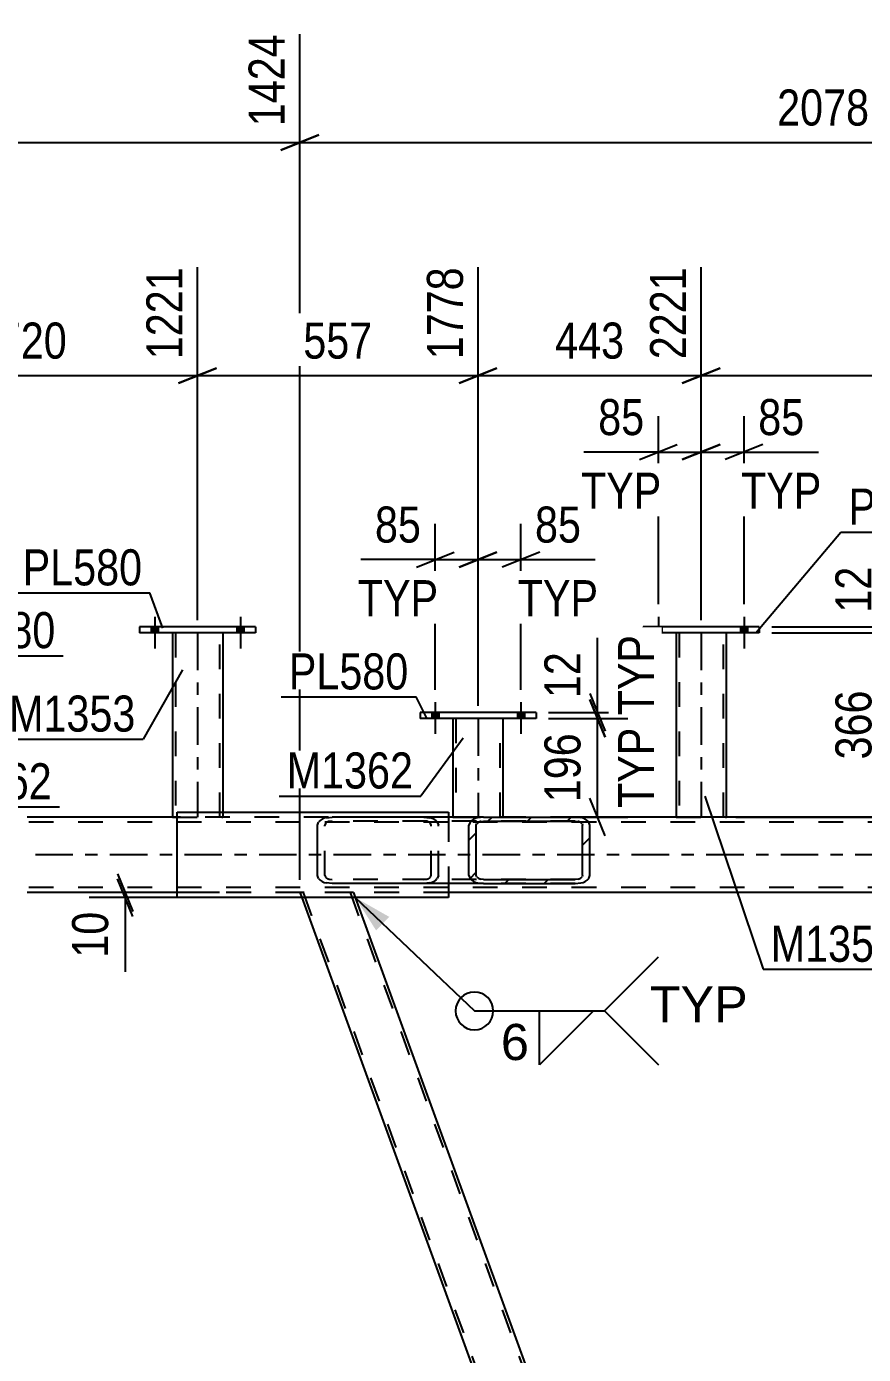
# Model space of a CAD drawing. Header units: millimetres. Extents: x -815 to 374, y -743 to 98.
# Drawn here: x -741.9 to -675.5, y -179.6 to -74.1 of the extents above; entities that cross this region are included whole.
import ezdxf

# ---------------------------------------------------------------- set-up
doc = ezdxf.new("R2010")
doc.units = ezdxf.units.MM
doc.linetypes.add('DXK_LINE_DOT2', pattern=[3.9198, 1.9599, -1.9599])
doc.linetypes.add('DXK_LINE_DOT3', pattern=[5.9187, 2.979, -0.9799, 0.9799, -0.9799])
doc.styles.add('Arial', font='ARIAL.TTF', dxfattribs={"height": 0.2})
doc.styles.add('Arial Narrow', font='ARIALN.TTF', dxfattribs={"height": 0.2})

# ---------------------------------------------------------------- blocks, each defined once
blk = doc.blocks.new('Part-232933173-46821 - 7159')
at = {"color": 2, "linetype": 'Continuous'}
for p, q in [((-723.74, -121.81), (-732.94, -121.81)), ((-732.94, -121.81), (-732.94, -122.29)), ((-723.74, -122.29), (-732.94, -122.29)), ((-723.74, -121.81), (-723.74, -122.29))]:
    blk.add_line(p, q, dxfattribs=at)
blk = doc.blocks.new('Bolt-232933173-46881 - 7159')
at = {"linetype": 'Continuous'}
for points in [[(-691.46, -121.81), (-692.02, -121.81), (-692.02, -122.29), (-691.46, -122.29)], [(-691.46, -121.81), (-692.02, -121.81), (-692.02, -122.29), (-691.46, -122.29)], [(-684.66, -121.81), (-685.22, -121.81), (-685.22, -122.29), (-684.66, -122.29)], [(-684.66, -121.81), (-685.22, -121.81), (-685.22, -122.29), (-684.66, -122.29)]]:
    blk.add_hatch(color=1, dxfattribs=at).paths.add_polyline_path(points)
at = {"color": 1, "linetype": 'Continuous'}
for p, q in [((-691.74, -121.01), (-691.74, -123.53)), ((-691.74, -121.01), (-691.74, -123.53)), ((-684.94, -121.01), (-684.94, -123.53)), ((-684.94, -121.01), (-684.94, -123.53)), ((-692.02, -121.81), (-692.02, -122.29)), ((-692.02, -121.81), (-692.02, -122.29)), ((-691.46, -121.81), (-691.46, -122.29)), ((-691.46, -121.81), (-691.46, -122.29)), ((-685.22, -121.81), (-685.22, -122.29)), ((-685.22, -121.81), (-685.22, -122.29)), ((-684.66, -121.81), (-684.66, -122.29)), ((-684.66, -121.81), (-684.66, -122.29))]:
    blk.add_line(p, q, dxfattribs=at)
blk = doc.blocks.new('Part-232933173-7307 - 7159')
at = {"color": 2, "linetype": 'Continuous'}
for p, q in [((-729.95, -143.33), (-729.95, -136.53)), ((-729.95, -136.53), (-708.41, -136.53)), ((-708.41, -136.53), (-708.41, -136.93)), ((-708.41, -142.21), (-708.41, -143.33)), ((-708.41, -143.33), (-729.95, -143.33))]:
    blk.add_line(p, q, dxfattribs=at)
at = {"color": 7, "linetype": 'DXK_LINE_DOT2'}
blk.add_line((-708.41, -136.93), (-708.41, -142.21), dxfattribs=at)
blk = doc.blocks.new('Part-232933173-7328 - 7159')
at = {"linetype": 'Continuous'}
h = blk.add_hatch(dxfattribs=at)
h.set_pattern_fill('', scale=0.7, style=0, pattern_type=0)
h.set_pattern_definition([(45, (-706.6972, -141.8166), (-1.57154, 1.57154), [])])
h.paths.add_polyline_path([(-706.79, -141.57), (-706.7, -141.82), (-706.44, -142.02), (-706.07, -142.16), (-705.62, -142.21), (-698.34, -142.21), (-697.9, -142.16), (-697.52, -142.02), (-697.27, -141.82), (-697.18, -141.57), (-697.18, -137.57), (-697.27, -137.33), (-697.52, -137.12), (-697.9, -136.98), (-698.34, -136.93), (-705.62, -136.93), (-706.07, -136.98), (-706.44, -137.12), (-706.7, -137.33), (-706.79, -137.57)])
h.paths.add_polyline_path([(-706.16, -137.45), (-706.03, -137.35), (-705.84, -137.28), (-705.62, -137.25), (-698.34, -137.25), (-698.12, -137.28), (-697.93, -137.35), (-697.8, -137.45), (-697.76, -137.57), (-697.76, -141.57), (-697.8, -141.69), (-697.93, -141.8), (-698.12, -141.87), (-698.34, -141.89), (-705.62, -141.89), (-705.84, -141.87), (-706.03, -141.8), (-706.16, -141.69), (-706.2, -141.57), (-706.2, -137.57)])
at = {"color": 2, "linetype": 'Continuous'}
for p, q in [((-718.1, -136.98), (-717.65, -136.93)), ((-705.62, -136.93), (-717.65, -136.93)), ((-705.62, -136.93), (-706.07, -136.98)), ((-705.62, -136.93), (-698.34, -136.93)), ((-697.9, -136.98), (-698.34, -136.93)), ((-718.82, -137.57), (-718.73, -137.33)), ((-718.82, -141.57), (-718.82, -137.57)), ((-706.7, -137.33), (-706.79, -137.57)), ((-706.79, -141.57), (-706.79, -137.57)), ((-706.2, -137.57), (-706.16, -137.45)), ((-706.2, -141.57), (-706.2, -137.57)), ((-705.84, -137.28), (-705.62, -137.25)), ((-705.62, -137.25), (-698.34, -137.25)), ((-698.34, -137.25), (-698.12, -137.28)), ((-697.8, -137.45), (-697.76, -137.57)), ((-697.76, -141.57), (-697.76, -137.57)), ((-697.18, -137.57), (-697.27, -137.33)), ((-697.18, -141.57), (-697.18, -137.57)), ((-718.73, -141.82), (-718.82, -141.57)), ((-717.65, -142.21), (-718.1, -142.16)), ((-705.62, -142.21), (-717.65, -142.21)), ((-706.79, -141.57), (-706.7, -141.82)), ((-706.16, -141.69), (-706.2, -141.57)), ((-706.07, -142.16), (-705.62, -142.21)), ((-705.62, -141.89), (-705.84, -141.87)), ((-705.62, -141.89), (-698.34, -141.89)), ((-705.62, -142.21), (-698.34, -142.21)), ((-698.12, -141.87), (-698.34, -141.89)), ((-698.34, -142.21), (-697.9, -142.16)), ((-697.76, -141.57), (-697.8, -141.69)), ((-697.27, -141.82), (-697.18, -141.57))]:
    blk.add_line(p, q, dxfattribs=at)
at = {"color": 7, "linetype": 'DXK_LINE_DOT2'}
for p, q in [((-710.37, -136.93), (-709.93, -136.98)), ((-698.34, -136.93), (-705.62, -136.93)), ((-718.19, -137.45), (-718.23, -137.57)), ((-718.23, -141.57), (-718.23, -137.57)), ((-717.65, -137.25), (-717.87, -137.28)), ((-698.34, -137.25), (-717.65, -137.25)), ((-710.15, -137.28), (-710.37, -137.25)), ((-709.79, -137.57), (-709.83, -137.45)), ((-709.79, -141.57), (-709.79, -137.57)), ((-709.3, -137.33), (-709.21, -137.57)), ((-709.21, -141.57), (-709.21, -137.57)), ((-718.23, -141.57), (-718.19, -141.69)), ((-717.87, -141.87), (-717.65, -141.89)), ((-698.34, -141.89), (-717.65, -141.89)), ((-710.37, -141.89), (-710.15, -141.87)), ((-709.93, -142.16), (-710.37, -142.21)), ((-709.83, -141.69), (-709.79, -141.57)), ((-709.21, -141.57), (-709.3, -141.82)), ((-698.34, -142.21), (-705.62, -142.21))]:
    blk.add_line(p, q, dxfattribs=at)
at = {"color": 2, "linetype": 'Continuous'}
for centre, radius, start, end in [((-717.92, -138.05), 1.09, 99.5182, 138.0638), ((-705.89, -138.05), 1.09, 99.5182, 138.0638), ((-698.08, -138.05), 1.09, 41.9363, 80.4819), ((-705.75, -137.81), 0.545, 99.5182, 138.0638), ((-698.21, -137.81), 0.545, 41.9363, 80.4819), ((-717.92, -141.09), 1.09, 221.9363, 260.4819), ((-705.89, -141.09), 1.09, 221.9363, 260.4819), ((-705.75, -141.33), 0.545, 221.9363, 260.4819), ((-698.21, -141.33), 0.545, 279.5182, 318.0638), ((-698.08, -141.09), 1.09, 279.5182, 318.0638)]:
    blk.add_arc(centre, radius, start, end, dxfattribs=at)
at = {"color": 7, "linetype": 'DXK_LINE_DOT2'}
for centre, radius, start, end in [((-710.11, -138.05), 1.09, 41.9363, 80.4819), ((-717.78, -137.81), 0.545, 99.5182, 138.0638), ((-710.24, -137.81), 0.545, 41.9363, 80.4819), ((-717.78, -141.33), 0.545, 221.9363, 260.4819), ((-710.24, -141.33), 0.545, 279.5182, 318.0638), ((-710.11, -141.09), 1.09, 279.5182, 318.0638)]:
    blk.add_arc(centre, radius, start, end, dxfattribs=at)
blk = doc.blocks.new('Bolt-232933173-46883 - 7159')
at = {"linetype": 'Continuous'}
for points in [[(-731.46, -121.81), (-732.02, -121.81), (-732.02, -122.29), (-731.46, -122.29)], [(-731.46, -121.81), (-732.02, -121.81), (-732.02, -122.29), (-731.46, -122.29)], [(-724.66, -121.81), (-725.22, -121.81), (-725.22, -122.29), (-724.66, -122.29)], [(-724.66, -121.81), (-725.22, -121.81), (-725.22, -122.29), (-724.66, -122.29)]]:
    blk.add_hatch(color=1, dxfattribs=at).paths.add_polyline_path(points)
at = {"color": 1, "linetype": 'Continuous'}
for p, q in [((-731.74, -121.01), (-731.74, -123.53)), ((-731.74, -121.01), (-731.74, -123.53)), ((-724.94, -121.01), (-724.94, -123.53)), ((-724.94, -121.01), (-724.94, -123.53)), ((-732.02, -121.81), (-732.02, -122.29)), ((-732.02, -121.81), (-732.02, -122.29)), ((-731.46, -121.81), (-731.46, -122.29)), ((-731.46, -121.81), (-731.46, -122.29)), ((-725.22, -121.81), (-725.22, -122.29)), ((-725.22, -121.81), (-725.22, -122.29)), ((-724.66, -121.81), (-724.66, -122.29)), ((-724.66, -121.81), (-724.66, -122.29))]:
    blk.add_line(p, q, dxfattribs=at)
blk = doc.blocks.new('Part-232933173-7353 - 7159')
at = {"color": 2, "linetype": 'Continuous'}
for p, q in [((-729.95, -136.93), (-741.87, -136.93)), ((-654.89, -136.93), (-698.34, -136.93)), ((-729.95, -142.93), (-741.87, -142.93)), ((-644.82, -142.93), (-708.41, -142.93))]:
    blk.add_line(p, q, dxfattribs=at)
at = {"color": 7, "linetype": 'DXK_LINE_DOT2'}
for p, q in [((-698.34, -136.93), (-729.95, -136.93)), ((-81.26, -137.33), (-741.87, -137.33)), ((-81.26, -142.53), (-741.87, -142.53)), ((-81.26, -142.93), (-729.95, -142.93)), ((-708.41, -142.93), (-729.95, -142.93))]:
    blk.add_line(p, q, dxfattribs=at)
at = {"color": 7, "linetype": 'DXK_LINE_DOT3'}
blk.add_line((-81.26, -139.93), (-741.87, -139.93), dxfattribs=at)
blk = doc.blocks.new('Part-232933173-7420 - 7159')
at = {"color": 7, "linetype": 'DXK_LINE_DOT2'}
for p, q in [((-715.96, -142.93), (-720.22, -142.93)), ((-720.22, -142.93), (-720.07, -143.33)), ((-719.96, -142.93), (-676.65, -261.93)), ((-716.22, -142.93), (-672.9, -261.93)), ((-715.96, -142.93), (-715.81, -143.33))]:
    blk.add_line(p, q, dxfattribs=at)
at = {"color": 2, "linetype": 'Continuous'}
for p, q in [((-720.07, -143.33), (-677.05, -261.53)), ((-715.81, -143.33), (-673.81, -258.73))]:
    blk.add_line(p, q, dxfattribs=at)
blk = doc.blocks.new('Part-232933173-46817 - 7159')
at = {"color": 2, "linetype": 'Continuous'}
for p, q in [((-683.74, -121.81), (-692.94, -121.81)), ((-692.94, -121.81), (-692.94, -122.29)), ((-683.74, -122.29), (-692.94, -122.29)), ((-683.74, -121.81), (-683.74, -122.29))]:
    blk.add_line(p, q, dxfattribs=at)
blk = doc.blocks.new('Bolt-232933173-46890 - 7159')
at = {"linetype": 'Continuous'}
for points in [[(-709.18, -128.61), (-709.74, -128.61), (-709.74, -129.09), (-709.18, -129.09)], [(-709.18, -128.61), (-709.74, -128.61), (-709.74, -129.09), (-709.18, -129.09)], [(-702.38, -128.61), (-702.94, -128.61), (-702.94, -129.09), (-702.38, -129.09)], [(-702.38, -128.61), (-702.94, -128.61), (-702.94, -129.09), (-702.38, -129.09)]]:
    blk.add_hatch(color=1, dxfattribs=at).paths.add_polyline_path(points)
at = {"color": 1, "linetype": 'Continuous'}
for p, q in [((-709.74, -128.61), (-709.74, -129.09)), ((-709.74, -128.61), (-709.74, -129.09)), ((-709.46, -127.81), (-709.46, -130.33)), ((-709.46, -127.81), (-709.46, -130.33)), ((-709.18, -128.61), (-709.18, -129.09)), ((-709.18, -128.61), (-709.18, -129.09)), ((-702.94, -128.61), (-702.94, -129.09)), ((-702.94, -128.61), (-702.94, -129.09)), ((-702.66, -127.81), (-702.66, -130.33)), ((-702.66, -127.81), (-702.66, -130.33)), ((-702.38, -128.61), (-702.38, -129.09)), ((-702.38, -128.61), (-702.38, -129.09))]:
    blk.add_line(p, q, dxfattribs=at)
blk = doc.blocks.new('Part-232933173-46816 - 7159')
at = {"color": 2, "linetype": 'Continuous'}
for p, q in [((-690.34, -122.29), (-690.34, -136.93)), ((-686.34, -136.93), (-686.34, -122.29))]:
    blk.add_line(p, q, dxfattribs=at)
at = {"color": 7, "linetype": 'DXK_LINE_DOT2'}
for p, q in [((-686.34, -122.29), (-690.34, -122.29)), ((-690.1, -122.29), (-690.1, -136.93)), ((-686.58, -136.93), (-686.58, -122.29)), ((-690.34, -136.93), (-690.34, -136.93)), ((-690.34, -136.93), (-686.34, -136.93)), ((-686.34, -136.93), (-686.34, -136.93)), ((-686.34, -136.93), (-686.34, -136.93))]:
    blk.add_line(p, q, dxfattribs=at)
at = {"color": 7, "linetype": 'DXK_LINE_DOT3'}
blk.add_line((-688.34, -122.29), (-688.34, -136.93), dxfattribs=at)
blk = doc.blocks.new('Part-232933173-46820 - 7159')
at = {"color": 2, "linetype": 'Continuous'}
for p, q in [((-730.34, -122.29), (-730.34, -136.93)), ((-726.34, -122.29), (-726.34, -136.53))]:
    blk.add_line(p, q, dxfattribs=at)
at = {"color": 7, "linetype": 'DXK_LINE_DOT2'}
for p, q in [((-726.34, -122.29), (-730.34, -122.29)), ((-730.1, -122.29), (-730.1, -136.93)), ((-726.58, -136.93), (-726.58, -122.29)), ((-730.34, -136.93), (-730.34, -136.93)), ((-730.34, -136.93), (-726.34, -136.93)), ((-726.34, -136.53), (-726.34, -136.93))]:
    blk.add_line(p, q, dxfattribs=at)
at = {"color": 7, "linetype": 'DXK_LINE_DOT3'}
blk.add_line((-728.34, -122.29), (-728.34, -136.93), dxfattribs=at)
blk = doc.blocks.new('Part-232933173-46837 - 7159')
at = {"color": 2, "linetype": 'Continuous'}
for p, q in [((-708.06, -129.09), (-708.06, -136.93)), ((-704.06, -136.93), (-704.06, -129.09))]:
    blk.add_line(p, q, dxfattribs=at)
at = {"color": 7, "linetype": 'DXK_LINE_DOT2'}
for p, q in [((-704.06, -129.09), (-708.06, -129.09)), ((-707.82, -129.09), (-707.82, -136.94)), ((-704.3, -136.94), (-704.3, -129.09)), ((-708.06, -136.93), (-708.06, -136.94)), ((-708.06, -136.94), (-704.06, -136.94)), ((-704.06, -136.94), (-704.06, -136.93)), ((-704.06, -136.93), (-704.06, -136.94))]:
    blk.add_line(p, q, dxfattribs=at)
at = {"color": 7, "linetype": 'DXK_LINE_DOT3'}
blk.add_line((-706.06, -129.09), (-706.06, -136.94), dxfattribs=at)
blk = doc.blocks.new('Part-232933173-46838 - 7159')
at = {"color": 2, "linetype": 'Continuous'}
for p, q in [((-701.46, -128.61), (-710.66, -128.61)), ((-710.66, -128.61), (-710.66, -129.09)), ((-701.46, -128.61), (-701.46, -129.09)), ((-701.46, -129.09), (-710.66, -129.09))]:
    blk.add_line(p, q, dxfattribs=at)
blk = doc.blocks.new('StraightDimension-232933173-57665 - 7159')
at = {"color": 7, "linetype": 'Continuous'}
for p, q in [((-754.57, -128.09), (-754.57, -90.57)), ((-728.34, -121.29), (-728.34, -93.24)), ((-753.07, -101.25), (-756.07, -102.45)), ((-729.84, -102.45), (-726.84, -101.25)), ((-754.57, -101.85), (-728.34, -101.85))]:
    blk.add_line(p, q, dxfattribs=at)
at = {"color": 0}
blk.add_wipeout([(-738.11, -101.1), (-738.11, -96.9), (-744.8, -96.9), (-744.8, -101.1)], dxfattribs=at)
at = {"color": 3, "style": 'Arial Narrow'}
blk.add_text('720', height=2.863, dxfattribs=at).set_placement((-744.2, -100.5))
at = {"color": 0, "linetype": 'Continuous'}
blk.add_wipeout([(-728.94, -92.64), (-733.14, -92.64), (-733.14, -101.15), (-728.94, -101.15)], dxfattribs=at)
at = {"color": 3, "linetype": 'Continuous', "style": 'Arial Narrow'}
blk.add_text('1221', height=2.863, rotation=90.0002, dxfattribs=at).set_placement((-729.54, -100.55))
blk = doc.blocks.new('StraightDimension-232933173-57952 - 7159')
at = {"color": 7, "linetype": 'Continuous'}
for p, q in [((-696.58, -128.61), (-696.58, -122.7)), ((-696.58, -128.61), (-696.58, -122.7)), ((-697.18, -127.11), (-695.98, -130.11)), ((-695.98, -130.59), (-697.18, -127.59)), ((-700.46, -128.61), (-694.18, -128.61)), ((-696.58, -129.09), (-696.58, -128.61)), ((-700.46, -129.09), (-694.18, -129.09))]:
    blk.add_line(p, q, dxfattribs=at)
at = {"color": 0, "linetype": 'Continuous'}
blk.add_wipeout([(-691.48, -121.86), (-695.68, -121.86), (-695.68, -129.45), (-691.48, -129.45)], dxfattribs=at)
at = {"color": 0}
blk.add_wipeout([(-697.33, -123.23), (-701.53, -123.23), (-701.53, -128.08), (-697.33, -128.08)], dxfattribs=at)
at = {"color": 3, "linetype": 'Continuous', "style": 'Arial Narrow'}
blk.add_text('TYP', height=2.863, rotation=90.0002, dxfattribs=at).set_placement((-692.08, -128.85))
at = {"color": 3, "style": 'Arial Narrow'}
blk.add_text('12', height=2.863, rotation=90.0002, dxfattribs=at).set_placement((-697.93, -127.48))
blk = doc.blocks.new('StraightDimension-232933173-57927 - 7159')
at = {"color": 7, "linetype": 'Continuous'}
for p, q in [((-673.47, -121.81), (-673.47, -115.9)), ((-673.47, -121.81), (-673.47, -115.9)), ((-674.07, -120.31), (-672.87, -123.31)), ((-672.87, -123.79), (-674.07, -120.79)), ((-682.74, -121.81), (-671.07, -121.81)), ((-682.74, -122.29), (-671.07, -122.29)), ((-673.47, -122.29), (-673.47, -121.81))]:
    blk.add_line(p, q, dxfattribs=at)
at = {"color": 0, "linetype": 'Continuous'}
blk.add_wipeout([(-668.37, -115.06), (-672.57, -115.06), (-672.57, -122.65), (-668.37, -122.65)], dxfattribs=at)
at = {"color": 0}
blk.add_wipeout([(-674.22, -116.43), (-678.42, -116.43), (-678.42, -121.29), (-674.22, -121.29)], dxfattribs=at)
at = {"color": 3, "linetype": 'Continuous', "style": 'Arial Narrow'}
blk.add_text('TYP', height=2.863, rotation=90.0002, dxfattribs=at).set_placement((-668.97, -122.05))
at = {"color": 3, "style": 'Arial Narrow'}
blk.add_text('12', height=2.863, rotation=90.0002, dxfattribs=at).set_placement((-674.82, -120.69))
blk = doc.blocks.new('StraightDimension-232933173-57953 - 7159')
at = {"color": 7, "linetype": 'Continuous'}
for p, q in [((-697.18, -127.59), (-695.98, -130.59)), ((-700.46, -129.09), (-694.18, -129.09)), ((-696.58, -136.93), (-696.58, -129.09)), ((-695.98, -138.43), (-697.18, -135.43)), ((-703.06, -136.93), (-694.18, -136.93))]:
    blk.add_line(p, q, dxfattribs=at)
at = {"color": 0}
blk.add_wipeout([(-697.33, -129.67), (-701.53, -129.67), (-701.53, -136.35), (-697.33, -136.35)], dxfattribs=at)
at = {"color": 0, "linetype": 'Continuous'}
blk.add_wipeout([(-691.48, -129.22), (-695.68, -129.22), (-695.68, -136.81), (-691.48, -136.81)], dxfattribs=at)
at = {"color": 3, "style": 'Arial Narrow'}
blk.add_text('196', height=2.863, rotation=90.0002, dxfattribs=at).set_placement((-697.93, -135.75))
at = {"color": 3, "linetype": 'Continuous', "style": 'Arial Narrow'}
blk.add_text('TYP', height=2.863, rotation=90.0002, dxfattribs=at).set_placement((-692.08, -136.21))
blk = doc.blocks.new('StraightDimension-232933173-38558 - 7159')
at = {"color": 7, "linetype": 'Continuous'}
for p, q in [((-734.69, -141.43), (-733.49, -144.43)), ((-733.49, -144.83), (-734.69, -141.83)), ((-726.59, -142.93), (-736.94, -142.93)), ((-726.59, -143.33), (-736.94, -143.33)), ((-734.09, -143.33), (-734.09, -142.93)), ((-734.09, -143.33), (-734.09, -149.24)), ((-734.09, -143.33), (-734.09, -149.24))]:
    blk.add_line(p, q, dxfattribs=at)
at = {"color": 0}
blk.add_wipeout([(-734.84, -143.86), (-739.04, -143.86), (-739.04, -148.71), (-734.84, -148.71)], dxfattribs=at)
at = {"color": 3, "style": 'Arial Narrow'}
blk.add_text('10', height=2.863, rotation=90.0002, dxfattribs=at).set_placement((-735.44, -148.11))
blk = doc.blocks.new('StraightDimension-232933173-37581 - 7159')
at = {"color": 7, "linetype": 'Continuous'}
for p, q in [((-720.22, -141.93), (-720.22, -74.72)), ((-637.1, -141.93), (-637.1, -74.72)), ((-718.72, -82.73), (-721.72, -83.93)), ((-720.22, -83.33), (-637.1, -83.33)), ((-638.6, -83.93), (-635.6, -82.73))]:
    blk.add_line(p, q, dxfattribs=at)
at = {"color": 0}
blk.add_wipeout([(-674.4, -82.58), (-674.4, -78.38), (-682.91, -78.38), (-682.91, -82.58)], dxfattribs=at)
at = {"color": 3, "style": 'Arial Narrow'}
blk.add_text('2078', height=2.863, dxfattribs=at).set_placement((-682.31, -81.98))
at = {"color": 0, "linetype": 'Continuous'}
blk.add_wipeout([(-637.7, -74.12), (-641.9, -74.12), (-641.9, -82.63), (-637.7, -82.63)], dxfattribs=at)
at = {"color": 3, "linetype": 'Continuous', "style": 'Arial Narrow'}
blk.add_text('3502', height=2.863, rotation=90.0002, dxfattribs=at).set_placement((-638.3, -82.03))
blk = doc.blocks.new('StraightDimension-232933173-37582 - 7159')
at = {"color": 7, "linetype": 'Continuous'}
for p, q in [((-720.22, -141.93), (-720.22, -74.72)), ((-774.59, -135.93), (-774.59, -80.2)), ((-773.09, -82.73), (-776.09, -83.93)), ((-774.59, -83.33), (-720.22, -83.33)), ((-721.72, -83.93), (-718.72, -82.73))]:
    blk.add_line(p, q, dxfattribs=at)
at = {"color": 0}
blk.add_wipeout([(-743.15, -82.58), (-743.15, -78.38), (-751.66, -78.38), (-751.66, -82.58)], dxfattribs=at)
at = {"color": 3, "style": 'Arial Narrow'}
blk.add_text('1424', height=2.863, dxfattribs=at).set_placement((-751.06, -81.98))
at = {"color": 0, "linetype": 'Continuous'}
for points in [[(-720.82, -74.12), (-725.02, -74.12), (-725.02, -82.63), (-720.82, -82.63)], [(-775.19, -79.6), (-779.39, -79.6), (-779.39, -82.63), (-775.19, -82.63)]]:
    blk.add_wipeout(points, dxfattribs=at)
at = {"color": 3, "linetype": 'Continuous', "style": 'Arial Narrow'}
for s, height, p in [('1424', 2.863, (-721.42, -82.03)), ('0', 2.86, (-775.79, -82.03))]:
    blk.add_text(s, height=height, rotation=90.0002, dxfattribs=at).set_placement(p)
blk = doc.blocks.new('StraightDimension-232933173-57662 - 7159')
at = {"color": 7, "linetype": 'Continuous'}
for p, q in [((-688.34, -121.29), (-688.34, -93.24)), ((-654.98, -127.13), (-654.98, -93.24)), ((-686.84, -101.25), (-689.84, -102.45)), ((-656.48, -102.45), (-653.48, -101.25)), ((-688.34, -101.85), (-654.98, -101.85))]:
    blk.add_line(p, q, dxfattribs=at)
at = {"color": 0}
blk.add_wipeout([(-668.32, -101.1), (-668.32, -96.9), (-675, -96.9), (-675, -101.1)], dxfattribs=at)
at = {"color": 3, "style": 'Arial Narrow'}
blk.add_text('834', height=2.863, dxfattribs=at).set_placement((-674.4, -100.5))
at = {"color": 0, "linetype": 'Continuous'}
blk.add_wipeout([(-655.58, -92.64), (-659.78, -92.64), (-659.78, -101.15), (-655.58, -101.15)], dxfattribs=at)
at = {"color": 3, "linetype": 'Continuous', "style": 'Arial Narrow'}
blk.add_text('3055', height=2.863, rotation=90.0002, dxfattribs=at).set_placement((-656.18, -100.55))
blk = doc.blocks.new('StraightDimension-232933173-57663 - 7159')
at = {"color": 7, "linetype": 'Continuous'}
for p, q in [((-706.06, -128.09), (-706.06, -93.24)), ((-688.34, -121.29), (-688.34, -93.24)), ((-704.56, -101.25), (-707.56, -102.45)), ((-689.84, -102.45), (-686.84, -101.25)), ((-706.06, -101.85), (-688.34, -101.85))]:
    blk.add_line(p, q, dxfattribs=at)
at = {"color": 0}
blk.add_wipeout([(-693.86, -101.1), (-693.86, -96.9), (-700.54, -96.9), (-700.54, -101.1)], dxfattribs=at)
at = {"color": 3, "style": 'Arial Narrow'}
blk.add_text('443', height=2.863, dxfattribs=at).set_placement((-699.94, -100.5))
at = {"color": 0, "linetype": 'Continuous'}
blk.add_wipeout([(-688.94, -92.64), (-693.14, -92.64), (-693.14, -101.15), (-688.94, -101.15)], dxfattribs=at)
at = {"color": 3, "linetype": 'Continuous', "style": 'Arial Narrow'}
blk.add_text('2221', height=2.863, rotation=90.0002, dxfattribs=at).set_placement((-689.54, -100.55))
blk = doc.blocks.new('StraightDimension-232933173-57664 - 7159')
at = {"color": 7, "linetype": 'Continuous'}
for p, q in [((-728.34, -121.29), (-728.34, -93.24)), ((-706.06, -128.09), (-706.06, -93.24)), ((-726.84, -101.25), (-729.84, -102.45)), ((-707.56, -102.45), (-704.56, -101.25)), ((-728.34, -101.85), (-706.06, -101.85))]:
    blk.add_line(p, q, dxfattribs=at)
at = {"color": 0}
blk.add_wipeout([(-713.86, -101.1), (-713.86, -96.9), (-720.54, -96.9), (-720.54, -101.1)], dxfattribs=at)
at = {"color": 3, "style": 'Arial Narrow'}
blk.add_text('557', height=2.863, dxfattribs=at).set_placement((-719.94, -100.5))
at = {"color": 0, "linetype": 'Continuous'}
blk.add_wipeout([(-706.66, -92.64), (-710.86, -92.64), (-710.86, -101.15), (-706.66, -101.15)], dxfattribs=at)
at = {"color": 3, "linetype": 'Continuous', "style": 'Arial Narrow'}
blk.add_text('1778', height=2.863, rotation=90.0002, dxfattribs=at).set_placement((-707.26, -100.55))
blk = doc.blocks.new('StraightDimension-232933173-57830 - 7159')
at = {"color": 7, "linetype": 'Continuous'}
for p, q in [((-688.34, -121.29), (-688.34, -105.08)), ((-684.94, -120.01), (-684.94, -105.08)), ((-689.84, -108.53), (-686.84, -107.33)), ((-683.44, -107.33), (-686.44, -108.53)), ((-688.34, -107.93), (-684.94, -107.93)), ((-684.94, -107.93), (-679.03, -107.93)), ((-684.94, -107.93), (-679.03, -107.93))]:
    blk.add_line(p, q, dxfattribs=at)
at = {"color": 0}
blk.add_wipeout([(-679.56, -107.18), (-679.56, -102.98), (-684.41, -102.98), (-684.41, -107.18)], dxfattribs=at)
at = {"color": 0, "linetype": 'Continuous'}
blk.add_wipeout([(-678.19, -113.03), (-678.19, -108.83), (-685.78, -108.83), (-685.78, -113.03)], dxfattribs=at)
at = {"color": 3, "style": 'Arial Narrow'}
blk.add_text('85', height=2.863, dxfattribs=at).set_placement((-683.81, -106.58))
at = {"color": 3, "linetype": 'Continuous', "style": 'Arial Narrow'}
blk.add_text('TYP', height=2.863, dxfattribs=at).set_placement((-685.18, -112.43))
blk = doc.blocks.new('StraightDimension-232933173-57831 - 7159')
at = {"color": 7, "linetype": 'Continuous'}
for p, q in [((-691.74, -120.01), (-691.74, -105.08)), ((-688.34, -121.29), (-688.34, -105.08)), ((-693.24, -108.53), (-690.24, -107.33)), ((-686.84, -107.33), (-689.84, -108.53)), ((-691.74, -107.93), (-697.65, -107.93)), ((-691.74, -107.93), (-697.65, -107.93)), ((-691.74, -107.93), (-688.34, -107.93))]:
    blk.add_line(p, q, dxfattribs=at)
at = {"color": 0}
blk.add_wipeout([(-692.26, -107.18), (-692.26, -102.98), (-697.12, -102.98), (-697.12, -107.18)], dxfattribs=at)
at = {"color": 0, "linetype": 'Continuous'}
blk.add_wipeout([(-690.9, -113.03), (-690.9, -108.83), (-698.49, -108.83), (-698.49, -113.03)], dxfattribs=at)
at = {"color": 3, "style": 'Arial Narrow'}
blk.add_text('85', height=2.863, dxfattribs=at).set_placement((-696.52, -106.58))
at = {"color": 3, "linetype": 'Continuous', "style": 'Arial Narrow'}
blk.add_text('TYP', height=2.863, dxfattribs=at).set_placement((-697.89, -112.43))
blk = doc.blocks.new('StraightDimension-232933173-57866 - 7159')
at = {"color": 7, "linetype": 'Continuous'}
for p, q in [((-706.06, -128.09), (-706.06, -113.62)), ((-702.66, -126.81), (-702.66, -113.62)), ((-707.56, -117.07), (-704.56, -115.87)), ((-701.16, -115.87), (-704.16, -117.07)), ((-706.06, -116.47), (-702.66, -116.47)), ((-702.66, -116.47), (-696.76, -116.47)), ((-702.66, -116.47), (-696.76, -116.47))]:
    blk.add_line(p, q, dxfattribs=at)
at = {"color": 0}
blk.add_wipeout([(-697.28, -115.72), (-697.28, -111.52), (-702.14, -111.52), (-702.14, -115.72)], dxfattribs=at)
at = {"color": 0, "linetype": 'Continuous'}
blk.add_wipeout([(-695.92, -121.57), (-695.92, -117.37), (-703.51, -117.37), (-703.51, -121.57)], dxfattribs=at)
at = {"color": 3, "style": 'Arial Narrow'}
blk.add_text('85', height=2.863, dxfattribs=at).set_placement((-701.54, -115.12))
at = {"color": 3, "linetype": 'Continuous', "style": 'Arial Narrow'}
blk.add_text('TYP', height=2.863, dxfattribs=at).set_placement((-702.91, -120.97))
blk = doc.blocks.new('StraightDimension-232933173-57867 - 7159')
at = {"color": 7, "linetype": 'Continuous'}
for p, q in [((-709.46, -126.81), (-709.46, -113.62)), ((-706.06, -128.09), (-706.06, -113.62)), ((-710.96, -117.07), (-707.96, -115.87)), ((-704.56, -115.87), (-707.56, -117.07)), ((-709.46, -116.47), (-715.37, -116.47)), ((-709.46, -116.47), (-715.37, -116.47)), ((-709.46, -116.47), (-706.06, -116.47))]:
    blk.add_line(p, q, dxfattribs=at)
at = {"color": 0}
blk.add_wipeout([(-709.99, -115.72), (-709.99, -111.52), (-714.85, -111.52), (-714.85, -115.72)], dxfattribs=at)
at = {"color": 0, "linetype": 'Continuous'}
blk.add_wipeout([(-708.62, -121.57), (-708.62, -117.37), (-716.21, -117.37), (-716.21, -121.57)], dxfattribs=at)
at = {"color": 3, "style": 'Arial Narrow'}
blk.add_text('85', height=2.863, dxfattribs=at).set_placement((-714.25, -115.12))
at = {"color": 3, "linetype": 'Continuous', "style": 'Arial Narrow'}
blk.add_text('TYP', height=2.863, dxfattribs=at).set_placement((-715.61, -120.97))
blk = doc.blocks.new('StraightDimension-232933173-57928 - 7159')
at = {"color": 7, "linetype": 'Continuous'}
for p, q in [((-672.87, -123.79), (-674.07, -120.79)), ((-682.74, -122.29), (-671.07, -122.29)), ((-673.47, -136.93), (-673.47, -122.29)), ((-674.07, -135.43), (-672.87, -138.43)), ((-685.58, -136.93), (-671.07, -136.93))]:
    blk.add_line(p, q, dxfattribs=at)
at = {"color": 0}
blk.add_wipeout([(-674.22, -126.27), (-678.42, -126.27), (-678.42, -132.95), (-674.22, -132.95)], dxfattribs=at)
at = {"color": 0, "linetype": 'Continuous'}
blk.add_wipeout([(-668.37, -125.82), (-672.57, -125.82), (-672.57, -133.41), (-668.37, -133.41)], dxfattribs=at)
at = {"color": 3, "linetype": 'Continuous', "style": 'Arial Narrow'}
blk.add_text('TYP', height=2.863, rotation=90.0002, dxfattribs=at).set_placement((-668.97, -132.81))
at = {"color": 3, "style": 'Arial Narrow'}
blk.add_text('366', height=2.863, rotation=90.0002, dxfattribs=at).set_placement((-674.82, -132.35))
blk = doc.blocks.new('Mark-232933173-58028 - 7159')
at = {"color": 30, "linetype": 'Continuous'}
for p in [(-742.83, -119.12), (-731.09, -121.92)]:
    blk.add_line(p, (-732.13, -119.12), dxfattribs=at)
at = {"color": 0}
blk.add_wipeout([(-732.73, -118.52), (-732.73, -115.52), (-742.23, -115.52), (-742.23, -118.52)], dxfattribs=at)
blk.add_wipeout([(-732.73, -118.52), (-732.73, -115.52), (-742.23, -115.52), (-742.23, -118.52)], dxfattribs=at)
at = {"color": 3, "style": 'Arial Narrow'}
blk.add_text('PL580', height=2.863, dxfattribs=at).set_placement((-742.23, -118.52))
blk = doc.blocks.new('Mark-232933173-58004 - 7159')
at = {"color": 30, "linetype": 'Continuous'}
for p, q in [((-752.86, -128.72), (-749.72, -124.11)), ((-749.72, -124.11), (-739.02, -124.11))]:
    blk.add_line(p, q, dxfattribs=at)
at = {"color": 0}
blk.add_wipeout([(-739.62, -123.51), (-739.62, -120.51), (-749.12, -120.51), (-749.12, -123.51)], dxfattribs=at)
blk.add_wipeout([(-739.62, -123.51), (-739.62, -120.51), (-749.12, -120.51), (-749.12, -123.51)], dxfattribs=at)
at = {"color": 3, "style": 'Arial Narrow'}
blk.add_text('PL580', height=2.863, dxfattribs=at).set_placement((-749.12, -123.51))
blk = doc.blocks.new('WeldMark-232933173-8671 - 7159')
at = {"linetype": 'Continuous'}
blk.add_hatch(color=30, dxfattribs=at).paths.add_polyline_path([(-714.16, -145.94), (-715.81, -143.33), (-713.12, -144.86)])
at = {"color": 30, "linetype": 'Continuous'}
for p, q in [((-715.81, -143.33), (-706.35, -152.34)), ((-706.35, -152.34), (-696.03, -152.34))]:
    blk.add_line(p, q, dxfattribs=at)
at = {"color": 3, "linetype": 'Continuous'}
for p, q in [((-696.03, -152.34), (-691.74, -148.05)), ((-701.17, -152.34), (-696.89, -152.34)), ((-696.89, -152.34), (-701.17, -156.62)), ((-701.17, -156.62), (-701.17, -152.34)), ((-696.03, -152.34), (-691.74, -156.62))]:
    blk.add_line(p, q, dxfattribs=at)
blk.add_arc((-706.35, -152.34), 1.5, 90, 270, dxfattribs=at)
at = {"color": 0}
blk.add_wipeout([(-701.83, -156.44), (-701.83, -153.04), (-704.45, -153.04), (-704.45, -156.44)], dxfattribs=at)
at = {"color": 3, "linetype": 'Continuous'}
blk.add_arc((-706.35, -152.34), 1.5, 270, 90, dxfattribs=at)
at = {"color": 3, "style": 'Arial'}
blk.add_text('6', height=2.87, dxfattribs=at).set_placement((-704.25, -156.24))
at = {"color": 0, "linetype": 'Continuous'}
blk.add_wipeout([(-684.65, -153.24), (-684.65, -150.24), (-692.43, -150.24), (-692.43, -153.24)], dxfattribs=at)
blk.add_wipeout([(-684.65, -153.24), (-684.65, -150.24), (-692.43, -150.24), (-692.43, -153.24)], dxfattribs=at)
at = {"color": 3, "linetype": 'Continuous', "style": 'Arial'}
blk.add_text('TYP', height=2.865, dxfattribs=at).set_placement((-692.43, -153.24))
blk = doc.blocks.new('Mark-232933173-58001 - 7159')
at = {"color": 30, "linetype": 'Continuous'}
for p, q in [((-753.26, -132.99), (-750.55, -136.12)), ((-750.55, -136.12), (-739.3, -136.12))]:
    blk.add_line(p, q, dxfattribs=at)
at = {"color": 0}
blk.add_wipeout([(-739.9, -135.52), (-739.9, -132.52), (-749.95, -132.52), (-749.95, -135.52)], dxfattribs=at)
blk.add_wipeout([(-739.9, -135.52), (-739.9, -132.52), (-749.95, -132.52), (-749.95, -135.52)], dxfattribs=at)
at = {"color": 3, "style": 'Arial Narrow'}
blk.add_text('M1362', height=2.863, dxfattribs=at).set_placement((-749.95, -135.52))
blk = doc.blocks.new('Mark-232933173-58025 - 7159')
at = {"color": 30, "linetype": 'Continuous'}
for p in [(-729.53, -125.23), (-743.91, -130.74)]:
    blk.add_line(p, (-732.66, -130.74), dxfattribs=at)
at = {"color": 0}
blk.add_wipeout([(-733.26, -130.14), (-733.26, -127.14), (-743.31, -127.14), (-743.31, -130.14)], dxfattribs=at)
blk.add_wipeout([(-733.26, -130.14), (-733.26, -127.14), (-743.31, -127.14), (-743.31, -130.14)], dxfattribs=at)
at = {"color": 3, "style": 'Arial Narrow'}
blk.add_text('M1353', height=2.863, dxfattribs=at).set_placement((-743.31, -130.14))
blk = doc.blocks.new('Mark-232933173-58038 - 7159')
at = {"color": 30, "linetype": 'Continuous'}
for p in [(-707.25, -130.67), (-721.86, -135.26)]:
    blk.add_line(p, (-710.61, -135.26), dxfattribs=at)
at = {"color": 0}
blk.add_wipeout([(-711.21, -134.66), (-711.21, -131.66), (-721.26, -131.66), (-721.26, -134.66)], dxfattribs=at)
blk.add_wipeout([(-711.21, -134.66), (-711.21, -131.66), (-721.26, -131.66), (-721.26, -134.66)], dxfattribs=at)
at = {"color": 3, "style": 'Arial Narrow'}
blk.add_text('M1362', height=2.863, dxfattribs=at).set_placement((-721.26, -134.66))
blk = doc.blocks.new('Mark-232933173-58041 - 7159')
at = {"color": 30, "linetype": 'Continuous'}
for p in [(-721.69, -127.39), (-710.17, -129.01)]:
    blk.add_line(p, (-710.98, -127.39), dxfattribs=at)
at = {"color": 0}
blk.add_wipeout([(-711.58, -126.79), (-711.58, -123.79), (-721.09, -123.79), (-721.09, -126.79)], dxfattribs=at)
blk.add_wipeout([(-711.58, -126.79), (-711.58, -123.79), (-721.09, -123.79), (-721.09, -126.79)], dxfattribs=at)
at = {"color": 3, "style": 'Arial Narrow'}
blk.add_text('PL580', height=2.863, dxfattribs=at).set_placement((-721.09, -126.79))
blk = doc.blocks.new('Mark-232933173-58054 - 7159')
at = {"color": 30, "linetype": 'Continuous'}
for p, q in [((-688.04, -135.26), (-683.42, -149.03)), ((-683.42, -149.03), (-672.17, -149.03))]:
    blk.add_line(p, q, dxfattribs=at)
at = {"color": 0}
blk.add_wipeout([(-672.77, -148.43), (-672.77, -145.43), (-682.82, -145.43), (-682.82, -148.43)], dxfattribs=at)
blk.add_wipeout([(-672.77, -148.43), (-672.77, -145.43), (-682.82, -145.43), (-682.82, -148.43)], dxfattribs=at)
at = {"color": 3, "style": 'Arial Narrow'}
blk.add_text('M1353', height=2.863, dxfattribs=at).set_placement((-682.82, -148.43))
blk = doc.blocks.new('Mark-232933173-58057 - 7159')
at = {"color": 30, "linetype": 'Continuous'}
for p, q in [((-684, -122.29), (-677.24, -114.29)), ((-677.24, -114.29), (-666.54, -114.29))]:
    blk.add_line(p, q, dxfattribs=at)
at = {"color": 0}
blk.add_wipeout([(-667.14, -113.69), (-667.14, -110.69), (-676.64, -110.69), (-676.64, -113.69)], dxfattribs=at)
blk.add_wipeout([(-667.14, -113.69), (-667.14, -110.69), (-676.64, -110.69), (-676.64, -113.69)], dxfattribs=at)
at = {"color": 3, "style": 'Arial Narrow'}
blk.add_text('PL580', height=2.863, dxfattribs=at).set_placement((-676.64, -113.69))

msp = doc.modelspace()

# ---------------------------------------------------------------- block references
for name in ['StraightDimension-232933173-57927 - 7159', 'Bolt-232933173-46883 - 7159', 'Bolt-232933173-46881 - 7159', 'Part-232933173-46821 - 7159', 'Part-232933173-46820 - 7159', 'Part-232933173-46817 - 7159', 'Part-232933173-46816 - 7159', 'Part-232933173-46838 - 7159', 'Bolt-232933173-46890 - 7159', 'Part-232933173-46837 - 7159', 'Part-232933173-7353 - 7159', 'Part-232933173-7307 - 7159', 'Part-232933173-7328 - 7159', 'Part-232933173-7420 - 7159']:
    msp.add_blockref(name, (0, 0))

# ---------------------------------------------------------------- next in the draw order: block references
for name in ['StraightDimension-232933173-57665 - 7159', 'StraightDimension-232933173-57952 - 7159', 'StraightDimension-232933173-38558 - 7159', 'WeldMark-232933173-8671 - 7159']:
    msp.add_blockref(name, (0, 0))

# ---------------------------------------------------------------- next in the draw order: block references
msp.add_blockref('StraightDimension-232933173-57953 - 7159', (0, 0))

# ---------------------------------------------------------------- next in the draw order: block references
msp.add_blockref('StraightDimension-232933173-37581 - 7159', (0, 0))

# ---------------------------------------------------------------- next in the draw order: block references
for name in ['StraightDimension-232933173-37582 - 7159', 'StraightDimension-232933173-57662 - 7159']:
    msp.add_blockref(name, (0, 0))

# ---------------------------------------------------------------- next in the draw order: block references
for name in ['StraightDimension-232933173-57663 - 7159', 'Mark-232933173-58028 - 7159', 'Mark-232933173-58038 - 7159', 'Mark-232933173-58001 - 7159']:
    msp.add_blockref(name, (0, 0))

# ---------------------------------------------------------------- next in the draw order: block references
for name in ['StraightDimension-232933173-57664 - 7159', 'StraightDimension-232933173-57830 - 7159', 'Mark-232933173-58004 - 7159']:
    msp.add_blockref(name, (0, 0))

# ---------------------------------------------------------------- next in the draw order: block references
for name in ['StraightDimension-232933173-57831 - 7159', 'StraightDimension-232933173-57928 - 7159', 'Mark-232933173-58025 - 7159']:
    msp.add_blockref(name, (0, 0))

# ---------------------------------------------------------------- next in the draw order: block references
for name in ['Mark-232933173-58057 - 7159', 'StraightDimension-232933173-57866 - 7159', 'Mark-232933173-58054 - 7159']:
    msp.add_blockref(name, (0, 0))

# ---------------------------------------------------------------- next in the draw order: block references
msp.add_blockref('StraightDimension-232933173-57867 - 7159', (0, 0))

# ---------------------------------------------------------------- next in the draw order: block references
msp.add_blockref('Mark-232933173-58041 - 7159', (0, 0))

doc.saveas('drawing.dxf')
